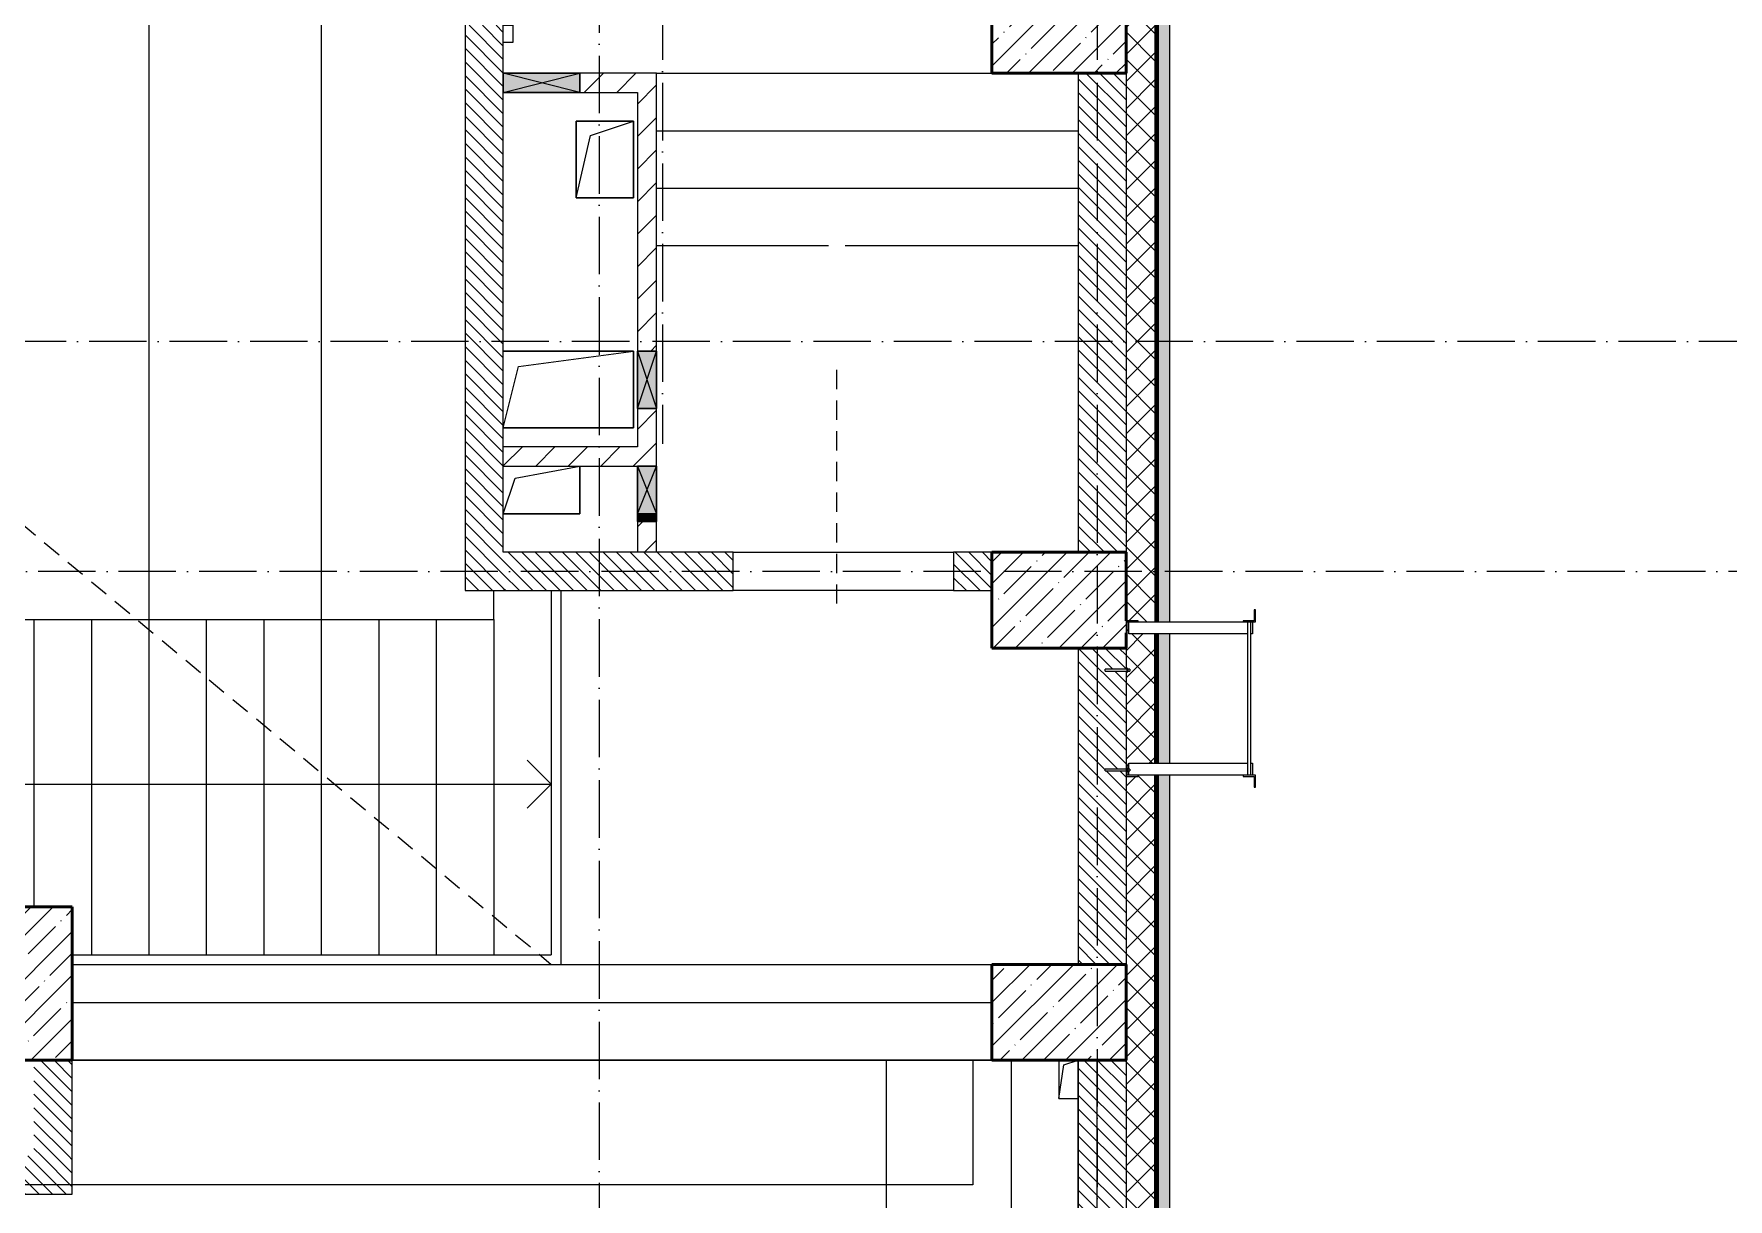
# Model space of a CAD drawing. Header units: millimetres. Extents: x -12989 to 629078, y -109036 to 555275.
# Drawn here: x 61260 to 70102, y 137020 to 143100 of the extents above; entities that cross this region are included whole.
import ezdxf

# ---------------------------------------------------------------- set-up
doc = ezdxf.new("R2010")
doc.units = ezdxf.units.MM
doc.linetypes.add('200_ШТРИХ_ш1п0_6_', pattern=[160, 100, -60])
doc.linetypes.add('50_200_ШТРИХ_1Т_ш5_п1_п1_', pattern=[700, 500, -100, 0, -100])
for name, color, linetype, lineweight in [('A-DETL-____-OTLN-3', 7, '200_ШТРИХ_ш1п0_6_', 9), ('A-DETL-GENF-OTLN', 7, 'Continuous', 9), ('A-DOOR-____-MCUT', 7, 'Continuous', 13), ('A-DOOR-____-OTLN', 7, 'Continuous', 9), ('A-FLOR-____-OTLN', 7, 'Continuous', 9), ('A-GENM-____-MCUT', 7, 'Continuous', 25), ('A-GENM-____-OTLN', 7, 'Continuous', 9), ('A-GLAZ-____-OTLN', 7, 'Continuous', 9), ('A-WALL-____-MCUT', 7, 'Continuous', 13), ('A-WALL-____-MCUT-1', 7, 'Continuous', 9), ('A-WALL-____-PATT-1', 7, 'Continuous', 9), ('A-WALL-FNSH-MCUT-1', 7, 'Continuous', 9), ('E-ELEC-EQPM-OTLN', 7, 'Continuous', 9), ('I-WALL-____-OTLN', 7, 'Continuous', 9), ('S-COLS-____-MCUT', 7, 'Continuous', 50), ('S-COLS-____-OTLN', 7, 'Continuous', 9), ('S-GRID-____-OTLN-1', 7, '50_200_ШТРИХ_1Т_ш5_п1_п1_', 9), ('S-STRS-____-OTLN-1', 7, 'Continuous', 9)]:
    doc.layers.add(name, color=color, linetype=linetype, lineweight=lineweight)
for name, color, linetype, lineweight, true_color in [('A-DETL-GENF-OTLN-3', 9, 'Continuous', 9, 0x808080), ('A-DETL-GENF-OTLN-4', 9, '200_ШТРИХ_ш1п0_6_', 9, 0x808080), ('A-GLAZ-____-OTLN-1', 7, 'Continuous', 9, 0xc0c0c0)]:
    doc.layers.add(name, color=color, linetype=linetype, lineweight=lineweight, true_color=true_color)
pattern_1 = [(135, (43259.71, 63713.66), (-35.35534, -35.35534), [])]
pattern_2 = [(45, (43259.71, 63713.66), (-84.85281, 84.85281), [])]

# ---------------------------------------------------------------- blocks, each defined once
blk = doc.blocks.new('BSC_Колонна _Прямоугольная - 500х700-25279857-АР1_План отверстий 2 этажа в осях 1-64_Ю-ЯЯ')
at = {"layer": 'S-COLS-____-OTLN'}
h = blk.add_hatch(dxfattribs=at)
h.set_pattern_fill('FP_17', color=256, style=0, pattern_type=2)
h.set_pattern_definition([(315, (-76431.04, 23350), (114.04925, 114.04925), []), (315, (-76431.04, 23235.95), (114.04925, 114.04925), [201.613, -40.323, 3.353, -36.97])])
h.paths.add_polyline_path([(-250, -54.2), (-250, -350), (250, -350), (250, 350), (-250, 350)], flags=0)
at = {"layer": 'S-COLS-____-MCUT'}
for p, q in [((250, 350), (-250, 350)), ((-250, 350), (-250, -350)), ((250, -350), (250, 350)), ((-250, -350), (-170, -350)), ((-107, -350), (250, -350))]:
    blk.add_line(p, q, dxfattribs=at)
blk = doc.blocks.new('BSC_Колонна _Прямоугольная - 500х800-V66-АР1_План отверстий 2 этажа в осях 1-64_Ю-ЯЯ')
at = {"layer": 'S-COLS-____-OTLN'}
h = blk.add_hatch(dxfattribs=at)
h.set_pattern_fill('FP_77', color=256, style=0, pattern_type=2)
h.set_pattern_definition([(45, (-17950, -74431.04), (-114.04925, 114.04925), []), (45, (-17835.95, -74431.04), (-114.04925, 114.04925), [201.613, -40.323, 3.353, -36.97])])
h.paths.add_polyline_path([(-250, -400), (250, -400), (250, 400), (-250, 400)], flags=0)
at = {"layer": 'S-COLS-____-MCUT'}
for p, q in [((250, 400), (-250, 400)), ((-250, 400), (-250, -400)), ((250, -400), (250, 400)), ((-250, -400), (250, -400))]:
    blk.add_line(p, q, dxfattribs=at)
blk = doc.blocks.new('BSC_Колонна _Прямоугольная - 500х700-25976089-АР1_План отверстий 2 этажа в осях 1-64_Ю-ЯЯ')
at = {"layer": 'S-COLS-____-OTLN'}
h = blk.add_hatch(dxfattribs=at)
h.set_pattern_fill('FP_78', color=256, style=0, pattern_type=2)
h.set_pattern_definition([(315, (-74281.04, 23350), (114.04925, 114.04925), []), (315, (-74281.04, 23235.95), (114.04925, 114.04925), [201.613, -40.323, 3.353, -36.97])])
h.paths.add_polyline_path([(-250, -350), (250, -350), (250, 350), (-250, 350)], flags=0)
at = {"layer": 'S-COLS-____-MCUT'}
for p, q in [((250, 350), (-250, 350)), ((-250, 350), (-250, -350)), ((250, -350), (250, 350)), ((-250, -350), (250, -350))]:
    blk.add_line(p, q, dxfattribs=at)
blk = doc.blocks.new('BSC_Колонна _Прямоугольная - 500х700-V68-АР1_План отверстий 2 этажа в осях 1-64_Ю-ЯЯ')
at = {"layer": 'S-COLS-____-OTLN'}
h = blk.add_hatch(dxfattribs=at)
h.set_pattern_fill('FP_80', color=256, style=0, pattern_type=2)
h.set_pattern_definition([(315, (-79431.04, 23350), (114.04925, 114.04925), []), (315, (-79431.04, 23235.95), (114.04925, 114.04925), [201.613, -40.323, 3.353, -36.97])])
h.paths.add_polyline_path([(-250, -350), (250, -350), (250, 350), (-250, 350)], flags=0)
at = {"layer": 'S-COLS-____-MCUT'}
for p, q in [((250, 350), (-250, 350)), ((-250, 350), (-250, -350)), ((250, -350), (250, 350)), ((-250, -350), (250, -350))]:
    blk.add_line(p, q, dxfattribs=at)
blk = doc.blocks.new('DM_Штора_Противопожарная_Doormaster_EI-60 - ш_3000 х в_1200-27470059-АР1_План отверстий 2 этажа в осях 1-64_Ю-ЯЯ')
at = {"layer": 'A-DOOR-____-MCUT'}
for p, q in [((-1465, -100), (-1375, -100)), ((-1465, -150), (-1465, -100)), ((-1375, -150), (-1465, -150)), ((-1375, -100), (-1375, -150)), ((-1375, -125), (1625, -125)), ((1625, -100), (1715, -100)), ((1625, -150), (1625, -100)), ((1715, -150), (1625, -150)), ((1715, -100), (1715, -150))]:
    blk.add_line(p, q, dxfattribs=at)
at = {"layer": 'E-ELEC-EQPM-OTLN'}
for p, q in [((1915, -180), (1915, -100)), ((1915, -100), (2015, -100)), ((2015, -100), (2015, -180)), ((2015, -180), (1915, -180))]:
    blk.add_line(p, q, dxfattribs=at)
blk = doc.blocks.new('AR_Отверстие прямоугольное _в плите_ - AR_Отверстие прямоугольное _в плите_-V168-АР1_План отверстий 2 этажа в осях 1-64_Ю-ЯЯ')
at = {"layer": 'A-GENM-____-OTLN'}
for p, q in [((-50, 100), (-50, -100)), ((-25, 75), (50, 100)), ((-50, -100), (-25, 75)), ((-50, -100), (50, -100))]:
    blk.add_line(p, q, dxfattribs=at)
blk = doc.blocks.new('AR_Отверстие прямоугольное _в плите_ - AR_Отверстие прямоугольное _в плите_-30459858-АР1_План отверстий 2 этажа в осях 1-64_Ю-ЯЯ')
at = {"layer": 'A-GENM-____-OTLN'}
for p, q in [((-137.5, 62.5), (200, 125)), ((200, -125), (200, 125)), ((-200, -125), (-137.5, 62.5)), ((-200, -125), (200, -125))]:
    blk.add_line(p, q, dxfattribs=at)
blk = doc.blocks.new('AR_Отверстие прямоугольное _в плите_ - AR_Отверстие прямоугольное _в плите_-30553352-АР1_План отверстий 2 этажа в осях 1-64_Ю-ЯЯ')
at = {"layer": 'A-GENM-____-OTLN'}
for p, q in [((340, 200), (-340, 200)), ((-260, 120), (340, 200)), ((340, -200), (340, 200)), ((-340, -200), (-260, 120)), ((-340, -200), (340, -200))]:
    blk.add_line(p, q, dxfattribs=at)
blk = doc.blocks.new('AR_Отверстие прямоугольное _в плите_ - AR_Отверстие прямоугольное _в плите_-V197-АР1_План отверстий 2 этажа в осях 1-64_Ю-ЯЯ')
at = {"layer": 'A-GENM-____-OTLN'}
for p, q in [((150, 200), (-150, 200)), ((-150, 200), (-150, -200)), ((-75, 125), (150, 200)), ((150, -200), (150, 200)), ((-150, -200), (-75, 125)), ((-150, -200), (150, -200))]:
    blk.add_line(p, q, dxfattribs=at)
blk = doc.blocks.new('ЛМ_Уголок_ГОСТ 8509-93 - L 63х63x6-29176215-АР1_План отверстий 2 этажа в осях 1-64_Ю-ЯЯ')
at = {"layer": 'A-GENM-____-MCUT'}
for p, q in [((24369, 76324), (24312, 76324)), ((24312, 76324), (24312, 76318)), ((24360, 76318), (24375, 76318)), ((24375, 76381), (24369, 76381)), ((24369, 76381), (24369, 76324)), ((24375, 76318), (24375, 76381))]:
    blk.add_line(p, q, dxfattribs=at)
blk = doc.blocks.new('ЛМ_Уголок_ГОСТ 8509-93 - L 63х63x6-29176216-АР1_План отверстий 2 этажа в осях 1-64_Ю-ЯЯ')
at = {"layer": 'A-GENM-____-MCUT'}
for p, q in [((24312, 75518), (24312, 75512)), ((24312, 75512), (24369, 75512)), ((24375, 75518), (24360, 75518)), ((24369, 75512), (24369, 75455)), ((24375, 75455), (24375, 75518)), ((24369, 75455), (24375, 75455))]:
    blk.add_line(p, q, dxfattribs=at)
blk = doc.blocks.new('Анкер клиновой - Анкер клиновой МКТ V-A 10-10-15_115-14811140-АР1_План отверстий 2 этажа в осях 1-64_Ю-ЯЯ')
at = {"layer": 'A-GENM-____-OTLN'}
for p, q in [((23706, 76071), (23591, 76071)), ((23591, 76061), (23591, 76071)), ((23591, 76061), (23706, 76061)), ((23710, 76074), (23706, 76074)), ((23706, 76058), (23706, 76074)), ((23706, 76074), (23706, 76071.7)), ((23706, 76060.4), (23706, 76058)), ((23706, 76058), (23710, 76058)), ((23710, 76071.7), (23710, 76074)), ((23710, 76074), (23710, 76058)), ((23720, 76071), (23710, 76071)), ((23710, 76061), (23720, 76061)), ((23710, 76058), (23710, 76060.4)), ((23720, 76071), (23720, 76061))]:
    blk.add_line(p, q, dxfattribs=at)
blk = doc.blocks.new('Анкер клиновой - Анкер клиновой МКТ V-A 10-10-15_115-V201-АР1_План отверстий 2 этажа в осях 1-64_Ю-ЯЯ')
at = {"layer": 'A-GENM-____-OTLN'}
for p, q in [((23700, 75550), (23591, 75550)), ((23591, 75540), (23591, 75550)), ((23591, 75540), (23700, 75540)), ((23710, 75553), (23706, 75553)), ((23706, 75537), (23710, 75537)), ((23710, 75550.7), (23710, 75553)), ((23710, 75553), (23710, 75537)), ((23720, 75550), (23710, 75550)), ((23710, 75540), (23720, 75540)), ((23710, 75537), (23710, 75539.4)), ((23720, 75550), (23720, 75540))]:
    blk.add_line(p, q, dxfattribs=at)
blk = doc.blocks.new('ЛМ_Арматурный стержень_ГОСТ 5781-82 - Ø 18 А240-29172526-АР1_План отверстий 2 этажа в осях 1-64_Ю-ЯЯ')
at = {"layer": 'A-GENM-____-OTLN'}
for p, q in [((24334, 76318), (24334, 75518)), ((24334, 76318), (24343, 76318)), ((24343, 76318), (24352, 76318)), ((24352, 75518), (24352, 76318)), ((24343, 75518), (24334, 75518)), ((24352, 75518), (24343, 75518))]:
    blk.add_line(p, q, dxfattribs=at)
blk = doc.blocks.new('ЛМ_Уголок_ГОСТ 8509-93 - L 63х63x6-29171483-АР1_План отверстий 2 этажа в осях 1-64_Ю-ЯЯ')
at = {"layer": 'A-GENM-____-OTLN'}
for p, q in [((23700, 76324), (23700, 76261)), ((23763, 76324), (23700, 76324)), ((23706, 76261), (23706, 76318)), ((23706, 76318), (23763, 76318)), ((23763, 76318), (23763, 76324)), ((23700, 76261), (23706, 76261))]:
    blk.add_line(p, q, dxfattribs=at)
blk = doc.blocks.new('ЛМ_Уголок_ГОСТ 8509-93 - L 63х63x6-29171484-АР1_План отверстий 2 этажа в осях 1-64_Ю-ЯЯ')
at = {"layer": 'A-GENM-____-OTLN'}
for p, q in [((23706, 75575), (23700, 75575)), ((23700, 75575), (23700, 75512)), ((23700, 75512), (23763, 75512)), ((23706, 75518), (23706, 75575)), ((23763, 75518), (23706, 75518)), ((23763, 75512), (23763, 75518))]:
    blk.add_line(p, q, dxfattribs=at)
blk = doc.blocks.new('ЛМ_Уголок_ГОСТ 8509-93 - L 63х63x6-30750527-АР1_План отверстий 2 этажа в осях 1-64_Ю-ЯЯ')
at = {"layer": 'A-GENM-____-OTLN'}
for p, q in [((0, 45.2), (0, -17.8)), ((619, 45.2), (0, 45.2)), ((645, 45.2), (637, 45.2)), ((645, -17.8), (645, 45.2)), ((48, -17.8), (619, -17.8)), ((637, -17.8), (645, -17.8))]:
    blk.add_line(p, q, dxfattribs=at)
blk = doc.blocks.new('ЛМ_Уголок_ГОСТ 8509-93 - L 63х63x6-30750528-АР1_План отверстий 2 этажа в осях 1-64_Ю-ЯЯ')
at = {"layer": 'A-GENM-____-OTLN'}
for p, q in [((0, 17.8), (0, -4.4)), ((619, 17.8), (48, 17.8)), ((645, 17.8), (637, 17.8)), ((645, -45.2), (645, 17.8)), ((0, -14), (0, -45.2)), ((0, -45.2), (619, -45.2)), ((637, -45.2), (645, -45.2))]:
    blk.add_line(p, q, dxfattribs=at)
blk = doc.blocks.new('Отлив_СКБ1 - Отлив_Фасады на кровле-32719945-АР1_План отверстий 2 этажа в осях 1-64_Ю-ЯЯ')
at = {"layer": 'A-GLAZ-____-OTLN-1'}
h = blk.add_hatch(color=256, dxfattribs=at)
h.paths.add_polyline_path([(17312, 170), (17254, 228), (9745, 228), (9745, 170), (14782, 170), (14782, 204), (16582, 204), (16582, 170), (17141.2, 170)], flags=0)
h.paths.add_polyline_path([(9682, 228), (9008, 228), (9008, 170), (9682, 170)], flags=0)
h.paths.add_polyline_path([(8945, 170), (8945, 228), (40.2, 228), (40.2, 170), (8665.5, 170)], flags=0)
h.paths.add_polyline_path([(17.6, 170), (17.6, 228), (2, 228), (2, 170)], flags=0)
at = {"layer": 'A-GLAZ-____-OTLN'}
for p, q in [((8945, 228), (40.2, 228)), ((9682, 228), (9008, 228)), ((17254, 228), (9745, 228))]:
    blk.add_line(p, q, dxfattribs=at)
blk = doc.blocks.new('AR_Отверстие прямоугольное _в стене__БезПР - AR_Отверстие прямоугольное _в стене__БезПР-36428168-АР1_План отверстий 2 этажа в осях 1-64_Ю-ЯЯ')
at = {"layer": 'A-GLAZ-____-OTLN'}
blk.add_hatch(color=256, dxfattribs=at).paths.add_polyline_path([(-75, 5.2), (-75, -50), (-35, -50), (-35, 50), (-75, 50)], flags=0)
at = {"layer": 'A-DETL-GENF-OTLN'}
for p, q in [((-75, -50), (-75, 50)), ((-75, 50), (-35, 50)), ((-75, 50), (-35, 23.3)), ((-35, 50), (-75, 50)), ((-75, 50), (-75, -50)), ((-35, -23.3), (-75, -50)), ((-35, -50), (-75, -50)), ((-75, -50), (-35, -50))]:
    blk.add_line(p, q, dxfattribs=at)
blk = doc.blocks.new('AR_Отверстие прямоугольное _в стене_ - AR_Отверстие прямоугольное _в стене__ОВ-36808692-АР1_План отверстий 2 этажа в осях 1-64_Ю-ЯЯ')
at = {"layer": 'A-GLAZ-____-OTLN'}
blk.add_hatch(color=256, dxfattribs=at).paths.add_polyline_path([(-200, 50), (-200, -50), (200, -50), (200, 50)], flags=0)
at = {"layer": 'A-DETL-GENF-OTLN'}
for p, q in [((-200, -50), (-200, 50)), ((-200, 50), (200, 50)), ((200, 50), (-200, -50)), ((-200, 50), (200, -50)), ((200, 50), (-200, 50)), ((-200, 50), (-200, -50)), ((200, 50), (200, -50)), ((200, -50), (200, 50)), ((200, -50), (-200, -50)), ((-200, -50), (200, -50))]:
    blk.add_line(p, q, dxfattribs=at)
blk = doc.blocks.new('AR_Отверстие прямоугольное _в стене__БезПР - AR_Отверстие прямоугольное _в стене__БезПР-36428146-АР1_План отверстий 2 этажа в осях 1-64_Ю-ЯЯ')
at = {"layer": 'A-GLAZ-____-OTLN'}
blk.add_hatch(color=256, dxfattribs=at).paths.add_polyline_path([(-125, 50), (-125, -50), (125, -50), (125, 50)], flags=0)
at = {"layer": 'A-DETL-GENF-OTLN'}
for p, q in [((-125, -50), (-125, 50)), ((-125, 50), (125, 50)), ((125, 50), (-125, -50)), ((-125, 50), (125, -50)), ((125, 50), (-125, 50)), ((-125, 50), (-125, -50)), ((125, 50), (125, -50)), ((125, -50), (125, 50)), ((125, -50), (-125, -50)), ((-125, -50), (125, -50))]:
    blk.add_line(p, q, dxfattribs=at)
blk = doc.blocks.new('AR_Отверстие прямоугольное _в стене__БезПР - AR_Отверстие прямоугольное _в стене__БезПР-36428966-АР1_План отверстий 2 этажа в осях 1-64_Ю-ЯЯ')
at = {"layer": 'A-GLAZ-____-OTLN'}
blk.add_hatch(color=256, dxfattribs=at).paths.add_polyline_path([(-150, 50), (-150, -50), (150, -50), (150, 50)], flags=0)
at = {"layer": 'A-DETL-GENF-OTLN'}
for p, q in [((-150, -50), (-150, 50)), ((-150, 50), (150, 50)), ((150, 50), (-150, -50)), ((-150, 50), (150, -50)), ((150, 50), (-150, 50)), ((-150, 50), (-150, -50)), ((150, 50), (150, -50)), ((150, -50), (150, 50)), ((150, -50), (-150, -50)), ((-150, -50), (150, -50))]:
    blk.add_line(p, q, dxfattribs=at)
at = {"layer": 'A-GLAZ-____-OTLN'}
blk.add_line((150, 50), (-150, 50), dxfattribs=at)
blk = doc.blocks.new('DET_L_Имитация разреза_ISO2-5 - Вправо-36813819-АР1_План отверстий 2 этажа в осях 1-64_Ю-ЯЯ')
at = {"layer": 'A-DETL-GENF-OTLN-4'}
blk.add_line((143.1, 0), (1368, 0), dxfattribs=at)
blk = doc.blocks.new('2этаж')
at = {"layer": 'S-GRID-____-OTLN-1', "color": 251, "ltscale": 0.6, "true_color": 0x636466}
for p, q in [((5688.3, 549908.8), (5688.3, 536263.3)), ((7958.3, 549908.8), (7958.3, 525691.4)), ((5358.3, 549630.9), (5358.3, 511907.5)), ((31562.9, 536797), (-20260.4, 536797)), ((17013.3, 535597), (-20260.4, 535597))]:
    blk.add_line(p, q, dxfattribs=at)

msp = doc.modelspace()

# ---------------------------------------------------------------- hatches: boundary and pattern name
at = {"layer": 'A-WALL-____-PATT-1'}
h = msp.add_hatch(dxfattribs=at)
h.set_pattern_fill('FP_1', color=256, style=0, pattern_type=2)
h.set_pattern_definition([(45, (43259.71, 63713.66), (-70.71068, 70.71068), []), (135, (43259.71, 63713.66), (-70.71068, -70.71068), [])])
h.paths.add_polyline_path([(66959.7115, 131644.7006), (67109.7115, 131644.7006), (67109.7115, 132394.7006), (66965.7115, 132394.7006), (66965.7115, 132319.7006), (66959.7115, 132319.7006), (66959.7115, 132239.1369)], flags=0)
h.paths.add_polyline_path([(67109.7115, 134194.7006), (67109.7115, 139231.7006), (67022.7115, 139231.7006), (67022.7115, 139225.7006), (66959.7115, 139225.7006), (66959.7115, 134269.7006), (66965.7115, 134269.7006), (66965.7115, 134194.7006), (67105.7894, 134194.7006)], flags=0)
h.paths.add_polyline_path([(66965.7115, 139231.7006), (66974.7115, 139231.7006), (66974.7115, 139253.7006), (66965.7115, 139253.0438)], flags=0)
h.paths.add_polyline_path([(66969.7115, 139263.7006), (66974.7115, 139264.3575), (66975.5009, 139294.7006), (67109.7115, 139294.7006), (67109.7115, 139968.7006), (66974.7115, 139968.7006), (66974.7115, 140031.7006), (66965.7115, 140031.7006), (66965.7115, 139974.7006), (66959.7115, 139974.7006), (66959.7115, 139784.7006), (66979.7115, 139784.0308), (66979.7115, 139774.7006), (66959.7115, 139774.0438), (66959.7115, 139288.7006), (66965.7115, 139288.7006), (66965.7115, 139264.3575), (66969.7115, 139264.3575)], flags=0)
h.paths.add_polyline_path([(67022.7115, 140031.7006), (67109.7115, 140031.7006), (67109.7115, 149394.7006), (66959.7115, 149394.7006), (66959.7115, 140037.7006), (67022.7115, 140037.7006)], flags=0)
h = msp.add_hatch(dxfattribs=at)
h.set_pattern_fill('FP_6', color=256, style=0, pattern_type=2)
h.set_pattern_definition(pattern_1)
h.paths.add_polyline_path([(63709.7115, 140194.7006), (63709.7115, 143144.7006), (63509.7115, 143144.7006), (63509.7115, 140194.7006)], flags=0)
h.paths.add_polyline_path([(63509.7115, 146144.7006), (63709.7115, 146144.7006), (63709.7115, 149144.7006), (63509.7115, 149144.7006), (63509.7115, 146234.7006)], flags=0)
h = msp.add_hatch(dxfattribs=at)
h.set_pattern_fill('FP_4', color=256, style=0, pattern_type=2)
h.set_pattern_definition(pattern_2)
h.paths.add_polyline_path([(64409.7115, 142794.7006), (64409.7115, 142894.7006), (64109.7115, 142894.7006), (64109.7115, 142794.7006)], flags=0)
h = msp.add_hatch(dxfattribs=at)
h.set_pattern_fill('FP_4', color=256, style=0, pattern_type=2)
h.set_pattern_definition(pattern_2)
h.paths.add_polyline_path([(64454.5384, 140394.7006), (64509.7115, 140394.7006), (64509.7115, 140554.7006), (64409.7115, 140554.7006), (64409.7115, 140394.7006)], flags=0)
h.paths.add_polyline_path([(64409.7115, 140844.7006), (64509.7115, 140844.7006), (64509.7115, 141144.7006), (64409.7115, 141144.7006), (64409.7115, 140944.7006)], flags=0)
h.paths.add_polyline_path([(64435.3525, 141444.7006), (64509.7115, 141444.7006), (64509.7115, 142894.7006), (64409.7115, 142894.7006), (64409.7115, 141444.7006)], flags=0)
h = msp.add_hatch(dxfattribs=at)
h.set_pattern_fill('FP_6', color=256, style=0, pattern_type=2)
h.set_pattern_definition(pattern_1)
h.paths.add_polyline_path([(66959.7115, 140394.7006), (66959.7115, 142894.7006), (66709.7115, 142894.7006), (66709.7115, 140394.7006)], flags=0)
h = msp.add_hatch(dxfattribs=at)
h.set_pattern_fill('FP_4', color=256, style=0, pattern_type=2)
h.set_pattern_definition(pattern_2)
h.paths.add_polyline_path([(63709.7115, 140844.7006), (64409.7115, 140844.7006), (64409.7115, 140944.7006), (63709.7115, 140944.7006)], flags=0)
h = msp.add_hatch(dxfattribs=at)
h.set_pattern_fill('FP_6', color=256, style=0, pattern_type=2)
h.set_pattern_definition(pattern_1)
h.paths.add_polyline_path([(66222.039, 140194.7006), (66259.7115, 140194.7006), (66259.7115, 140394.7006), (66059.7115, 140394.7006), (66059.7115, 140194.7006)], flags=0)
h.paths.add_polyline_path([(64909.7115, 140194.7006), (64909.7115, 140394.7006), (63709.7115, 140394.7006), (63709.7115, 140194.7006), (64454.5384, 140194.7006)], flags=0)
h = msp.add_hatch(dxfattribs=at)
h.set_pattern_fill('FP_6', color=256, style=0, pattern_type=2)
h.set_pattern_definition(pattern_1)
h.paths.add_polyline_path([(66959.7115, 138244.7006), (66959.7115, 139253.7006), (66850.7115, 139254.3705), (66850.7115, 139263.7006), (66959.7115, 139263.7006), (66959.7115, 139774.7006), (66850.7115, 139775.3705), (66850.7115, 139784.7006), (66959.7115, 139784.7006), (66959.7115, 139894.7006), (66709.7115, 139894.7006), (66709.7115, 138244.7006)], flags=0)
h = msp.add_hatch(dxfattribs=at)
h.set_pattern_fill('FP_6', color=256, style=0, pattern_type=2)
h.set_pattern_definition(pattern_1)
h.paths.add_polyline_path([(61459.7115, 137244.7006), (61459.7115, 137744.7006), (61259.7115, 137744.7006), (61259.7115, 137244.7006)], flags=0)
h = msp.add_hatch(dxfattribs=at)
h.set_pattern_fill('FP_6', color=256, style=0, pattern_type=2)
h.set_pattern_definition(pattern_1)
h.paths.add_polyline_path([(66959.7115, 134894.7006), (66959.7115, 137744.7006), (66709.7115, 137744.7006), (66709.7115, 134894.7006)], flags=0)
h = msp.add_hatch(dxfattribs=at)
h.set_pattern_fill('FP_6', color=256, style=0, pattern_type=2)
h.set_pattern_definition(pattern_1)
h.paths.add_polyline_path([(60259.7115, 137044.7006), (61459.7115, 137044.7006), (61459.7115, 137244.7006), (60259.7115, 137244.7006), (60259.7115, 137082.374)], flags=0)

# ---------------------------------------------------------------- linework, layer by layer
for points in [[(66159.7115, 137094.7006), (50659.7115, 137094.7006), (50659.7115, 137744.7006), (66159.7115, 137744.7006)], [(66359.7115, 131494.7006), (65709.7115, 131494.7006), (65709.7115, 137744.7006), (66359.7115, 137744.7006)]]:
    msp.add_lwpolyline(points, close=True)
for points in [[(55359.7115, 137744.7006), (50859.7115, 137744.7006), (50859.7115, 131494.7006), (66359.7115, 131494.7006), (66709.7115, 131494.7006), (66709.7115, 134394.7006), (66259.7115, 134394.7006), (66259.7115, 134894.7006), (66709.7115, 134894.7006), (66709.7115, 137744.7006), (61459.7115, 137744.7006)], [(66809.7115, 134894.7006), (66809.7115, 137744.7006)]]:
    msp.add_lwpolyline(points)
at = {"layer": 'A-DETL-____-OTLN-3'}
msp.add_line((50859.7115, 149144.7006), (63959.7115, 138244.7006), dxfattribs=at)
at = {"layer": 'A-FLOR-____-OTLN'}
for p, q in [((64089.7115, 142644.7006), (64389.7115, 142644.7006)), ((64089.7115, 142244.7006), (64089.7115, 142644.7006)), ((64389.7115, 142644.7006), (64389.7115, 142244.7006)), ((64389.7115, 142244.7006), (64089.7115, 142244.7006)), ((63709.7115, 141444.7006), (64389.7115, 141444.7006)), ((64389.7115, 141444.7006), (64389.7115, 141044.7006)), ((64389.7115, 141044.7006), (63709.7115, 141044.7006)), ((64109.7115, 140844.7006), (64109.7115, 140594.7006)), ((64109.7115, 140594.7006), (63709.7115, 140594.7006)), ((64009.7115, 140194.7006), (64009.7115, 138244.7006))]:
    msp.add_line(p, q, dxfattribs=at)
at = {"layer": 'A-WALL-____-MCUT'}
for p, q in [((63509.7115, 143144.7006), (63509.7115, 140194.7006)), ((63709.7115, 142894.7006), (63709.7115, 143054.7006)), ((66709.7115, 142894.7006), (66709.7115, 140394.7006)), ((66959.7115, 142894.7006), (66959.7115, 140394.7006)), ((63709.7115, 140394.7006), (63709.7115, 142794.7006)), ((64909.7115, 140394.7006), (63709.7115, 140394.7006)), ((64909.7115, 140194.7006), (64909.7115, 140394.7006)), ((66259.7115, 140394.7006), (66059.7115, 140394.7006)), ((66059.7115, 140394.7006), (66059.7115, 140194.7006)), ((63509.7115, 140194.7006), (64909.7115, 140194.7006)), ((66059.7115, 140194.7006), (66259.7115, 140194.7006)), ((66709.7115, 139894.7006), (66709.7115, 138244.7006)), ((66959.7115, 139894.7006), (66959.7115, 139784.5303)), ((66959.7115, 139774.871), (66959.7115, 139288.7006)), ((66959.7115, 139225.7006), (66959.7115, 138244.7006)), ((61459.7115, 137044.7006), (61459.7115, 137744.7006)), ((66709.7115, 137744.7006), (66709.7115, 134894.7006)), ((66959.7115, 137744.7006), (66959.7115, 134894.7006)), ((60059.7115, 137044.7006), (61459.7115, 137044.7006))]:
    msp.add_line(p, q, dxfattribs=at)
at = {"layer": 'A-WALL-____-MCUT-1'}
for p, q in [((67115.7115, 140031.7006), (67115.7115, 149643.7006)), ((67121.7115, 140031.7006), (67121.7115, 149643.7006)), ((67109.7115, 139294.7006), (67109.7115, 139968.7006)), ((67115.7115, 139294.7006), (67115.7115, 139968.7006)), ((67121.7115, 139294.7006), (67121.7115, 139968.7006)), ((67109.7115, 134194.7006), (67109.7115, 139231.7006)), ((67115.7115, 134194.7006), (67115.7115, 139231.7006)), ((67121.7115, 134194.7006), (67121.7115, 139231.7006))]:
    msp.add_line(p, q, dxfattribs=at)
at = {"layer": 'A-WALL-FNSH-MCUT-1'}
for p, q in [((67109.7115, 149643.7006), (67109.7115, 140031.7006)), ((67129.7115, 140031.7006), (67129.7115, 149007.7006)), ((64509.7115, 142894.7006), (64109.7115, 142894.7006)), ((64509.7115, 141444.7006), (64509.7115, 142894.7006)), ((64109.7115, 142794.7006), (64409.7115, 142794.7006)), ((64409.7115, 142794.7006), (64409.7115, 141444.7006)), ((64409.7115, 141144.7006), (64409.7115, 140944.7006)), ((64509.7115, 140844.7006), (64509.7115, 141144.7006)), ((64409.7115, 140944.7006), (63709.7115, 140944.7006)), ((63709.7115, 140844.7006), (64409.7115, 140844.7006)), ((64409.7115, 140554.7006), (64409.7115, 140394.7006)), ((64509.7115, 140394.7006), (64509.7115, 140554.7006)), ((67129.7115, 139294.7006), (67129.7115, 139968.7006)), ((67129.7115, 134194.7006), (67129.7115, 139231.7006))]:
    msp.add_line(p, q, dxfattribs=at)
at = {"layer": 'I-WALL-____-OTLN'}
for p, q in [((64909.7115, 140394.7006), (66059.7115, 140394.7006)), ((66059.7115, 140194.7006), (64909.7115, 140194.7006)), ((61459.7115, 138244.7006), (66259.7115, 138244.7006)), ((66259.7115, 138044.7006), (61459.7115, 138044.7006))]:
    msp.add_line(p, q, dxfattribs=at)
at = {"layer": 'S-STRS-____-OTLN-1'}
for p, q in [((61859.7115, 148894.7006), (61859.7115, 140044.7006)), ((61859.7115, 148894.7006), (61859.7115, 140044.7006)), ((62759.7115, 148894.7006), (62759.7115, 140044.7006)), ((62759.7115, 148894.7006), (62759.7115, 140044.7006)), ((64509.7115, 142894.7006), (66259.7115, 142894.7006)), ((64509.7115, 142594.7006), (66709.7115, 142594.7006)), ((64509.7115, 142594.7006), (66709.7115, 142594.7006)), ((64509.7115, 142294.7006), (66709.7115, 142294.7006)), ((64509.7115, 142294.7006), (66709.7115, 142294.7006)), ((64509.7115, 141994.7006), (65406.3432, 141994.7006)), ((64509.7115, 141994.7006), (65406.3432, 141994.7006)), ((65493.0798, 141994.7006), (66709.7115, 141994.7006)), ((65493.0798, 141994.7006), (66709.7115, 141994.7006)), ((63659.7115, 140044.7006), (63659.7115, 140194.7006)), ((63959.7115, 140194.7006), (63959.7115, 138294.7006)), ((60959.7115, 140044.7006), (61859.7115, 140044.7006)), ((61259.7115, 140044.7006), (61259.7115, 138544.7006)), ((61259.7115, 140044.7006), (61259.7115, 138544.7006)), ((61559.7115, 140044.7006), (61859.7115, 140044.7006)), ((61559.7115, 140044.7006), (61559.7115, 138294.7006)), ((61559.7115, 140044.7006), (61559.7115, 138294.7006)), ((61859.7115, 140044.7006), (62759.7115, 140044.7006)), ((61859.7115, 140044.7006), (61859.7115, 138294.7006)), ((61859.7115, 140044.7006), (61859.7115, 138294.7006)), ((62159.7115, 140044.7006), (62159.7115, 138294.7006)), ((62159.7115, 140044.7006), (62159.7115, 138294.7006)), ((62459.7115, 140044.7006), (62759.7115, 140044.7006)), ((62459.7115, 140044.7006), (62459.7115, 138294.7006)), ((62459.7115, 140044.7006), (62459.7115, 138294.7006)), ((62759.7115, 140044.7006), (63659.7115, 140044.7006)), ((62759.7115, 140044.7006), (62759.7115, 138294.7006)), ((62759.7115, 140044.7006), (62759.7115, 138294.7006)), ((63059.7115, 140044.7006), (63059.7115, 138294.7006)), ((63059.7115, 140044.7006), (63059.7115, 138294.7006)), ((63359.7115, 140044.7006), (63659.7115, 140044.7006)), ((63359.7115, 140044.7006), (63359.7115, 138294.7006)), ((63359.7115, 140044.7006), (63359.7115, 138294.7006)), ((63659.7115, 140044.7006), (63659.7115, 138294.7006)), ((63659.7115, 140044.7006), (63659.7115, 138294.7006)), ((63959.7115, 139184.7006), (63834.7115, 139309.7006)), ((60959.7115, 139184.7006), (61259.7115, 139184.7006)), ((61259.7115, 139184.7006), (61559.7115, 139184.7006)), ((61559.7115, 139184.7006), (61859.7115, 139184.7006)), ((61859.7115, 139184.7006), (62159.7115, 139184.7006)), ((62159.7115, 139184.7006), (62459.7115, 139184.7006)), ((62459.7115, 139184.7006), (62759.7115, 139184.7006)), ((62759.7115, 139184.7006), (63059.7115, 139184.7006)), ((63059.7115, 139184.7006), (63359.7115, 139184.7006)), ((63359.7115, 139184.7006), (63659.7115, 139184.7006)), ((63659.7115, 139184.7006), (63959.7115, 139184.7006)), ((63959.7115, 139184.7006), (63834.7115, 139059.7006)), ((61459.7115, 138294.7006), (61559.7115, 138294.7006)), ((61559.7115, 138294.7006), (61859.7115, 138294.7006)), ((61859.7115, 138294.7006), (62159.7115, 138294.7006)), ((62159.7115, 138294.7006), (62459.7115, 138294.7006)), ((62459.7115, 138294.7006), (62759.7115, 138294.7006)), ((62759.7115, 138294.7006), (63059.7115, 138294.7006)), ((63059.7115, 138294.7006), (63359.7115, 138294.7006)), ((63359.7115, 138294.7006), (63659.7115, 138294.7006)), ((63659.7115, 138294.7006), (63959.7115, 138294.7006))]:
    msp.add_line(p, q, dxfattribs=at)

# ---------------------------------------------------------------- block references
msp.add_blockref('2этаж', (58851.3748, -395302.2823))
at = {"layer": 'A-DETL-GENF-OTLN-3', "rotation": 90}
msp.add_blockref('DET_L_Имитация разреза_ISO2-5 - Вправо-36813819-АР1_План отверстий 2 этажа в осях 1-64_Ю-ЯЯ', (65449.7115, 139983.5718), dxfattribs=at)
at = {"layer": 'A-DOOR-____-OTLN', "rotation": 89.99999999999991}
msp.add_blockref('DM_Штора_Противопожарная_Doormaster_EI-60 - ш_3000 х в_1200-27470059-АР1_План отверстий 2 этажа в осях 1-64_Ю-ЯЯ', (63609.7115, 144519.7006), dxfattribs=at)
at = {"layer": 'A-GENM-____-OTLN'}
for name, p in [('AR_Отверстие прямоугольное _в плите_ - AR_Отверстие прямоугольное _в плите_-V197-АР1_План отверстий 2 этажа в осях 1-64_Ю-ЯЯ', (64239.7115, 142444.7006)), ('AR_Отверстие прямоугольное _в плите_ - AR_Отверстие прямоугольное _в плите_-30553352-АР1_План отверстий 2 этажа в осях 1-64_Ю-ЯЯ', (64049.7115, 141244.7006)), ('AR_Отверстие прямоугольное _в плите_ - AR_Отверстие прямоугольное _в плите_-30459858-АР1_План отверстий 2 этажа в осях 1-64_Ю-ЯЯ', (63909.7115, 140719.7006)), ('ЛМ_Уголок_ГОСТ 8509-93 - L 63х63x6-29176215-АР1_План отверстий 2 этажа в осях 1-64_Ю-ЯЯ', (43259.7115, 63713.6587)), ('ЛМ_Уголок_ГОСТ 8509-93 - L 63х63x6-29171483-АР1_План отверстий 2 этажа в осях 1-64_Ю-ЯЯ', (43259.7115, 63713.6587)), ('ЛМ_Арматурный стержень_ГОСТ 5781-82 - Ø 18 А240-29172526-АР1_План отверстий 2 этажа в осях 1-64_Ю-ЯЯ', (43259.7115, 63713.6587)), ('Анкер клиновой - Анкер клиновой МКТ V-A 10-10-15_115-14811140-АР1_План отверстий 2 этажа в осях 1-64_Ю-ЯЯ', (43259.7115, 63713.6587)), ('Анкер клиновой - Анкер клиновой МКТ V-A 10-10-15_115-V201-АР1_План отверстий 2 этажа в осях 1-64_Ю-ЯЯ', (43259.7115, 63713.6587)), ('ЛМ_Уголок_ГОСТ 8509-93 - L 63х63x6-29171484-АР1_План отверстий 2 этажа в осях 1-64_Ю-ЯЯ', (43259.7115, 63713.6587)), ('ЛМ_Уголок_ГОСТ 8509-93 - L 63х63x6-29176216-АР1_План отверстий 2 этажа в осях 1-64_Ю-ЯЯ', (43259.7115, 63713.6587)), ('AR_Отверстие прямоугольное _в плите_ - AR_Отверстие прямоугольное _в плите_-V168-АР1_План отверстий 2 этажа в осях 1-64_Ю-ЯЯ', (66659.7115, 137644.7006))]:
    msp.add_blockref(name, p, dxfattribs=at)
at = {"layer": 'A-GENM-____-OTLN', "extrusion": (0, 0, -1), "rotation": 180}
for name, p in [('ЛМ_Уголок_ГОСТ 8509-93 - L 63х63x6-30750527-АР1_План отверстий 2 этажа в осях 1-64_Ю-ЯЯ', (-66974.7115, 140013.9006)), ('ЛМ_Уголок_ГОСТ 8509-93 - L 63х63x6-30750528-АР1_План отверстий 2 этажа в осях 1-64_Ю-ЯЯ', (-66974.7115, 139249.5006))]:
    msp.add_blockref(name, p, dxfattribs=at)
at = {"layer": 'A-GLAZ-____-OTLN'}
for name, p, rotation in [('Отлив_СКБ1 - Отлив_Фасады на кровле-32719945-АР1_План отверстий 2 этажа в осях 1-64_Ю-ЯЯ', (66959.7115, 148976.7006), 269.9999999999997), ('AR_Отверстие прямоугольное _в стене_ - AR_Отверстие прямоугольное _в стене__ОВ-36808692-АР1_План отверстий 2 этажа в осях 1-64_Ю-ЯЯ', (63909.7115, 142844.7006), 180), ('AR_Отверстие прямоугольное _в стене__БезПР - AR_Отверстие прямоугольное _в стене__БезПР-36428966-АР1_План отверстий 2 этажа в осях 1-64_Ю-ЯЯ', (64459.7115, 141294.7006), 90), ('AR_Отверстие прямоугольное _в стене__БезПР - AR_Отверстие прямоугольное _в стене__БезПР-36428146-АР1_План отверстий 2 этажа в осях 1-64_Ю-ЯЯ', (64459.7115, 140719.7006), 90), ('AR_Отверстие прямоугольное _в стене__БезПР - AR_Отверстие прямоугольное _в стене__БезПР-36428168-АР1_План отверстий 2 этажа в осях 1-64_Ю-ЯЯ', (64459.7115, 140629.7006), 90)]:
    msp.add_blockref(name, p, dxfattribs=dict(at, rotation=rotation))
at = {"layer": 'S-COLS-____-OTLN', "rotation": 89.9999999999999}
for name, p in [('BSC_Колонна _Прямоугольная - 500х700-V68-АР1_План отверстий 2 этажа в осях 1-64_Ю-ЯЯ', (66609.7115, 143144.7006)), ('BSC_Колонна _Прямоугольная - 500х700-25279857-АР1_План отверстий 2 этажа в осях 1-64_Ю-ЯЯ', (66609.7115, 140144.7006)), ('BSC_Колонна _Прямоугольная - 500х700-25976089-АР1_План отверстий 2 этажа в осях 1-64_Ю-ЯЯ', (66609.7115, 137994.7006))]:
    msp.add_blockref(name, p, dxfattribs=at)
at = {"layer": 'S-COLS-____-OTLN'}
msp.add_blockref('BSC_Колонна _Прямоугольная - 500х800-V66-АР1_План отверстий 2 этажа в осях 1-64_Ю-ЯЯ', (61209.7115, 138144.7006), dxfattribs=at)

doc.saveas('drawing.dxf')
